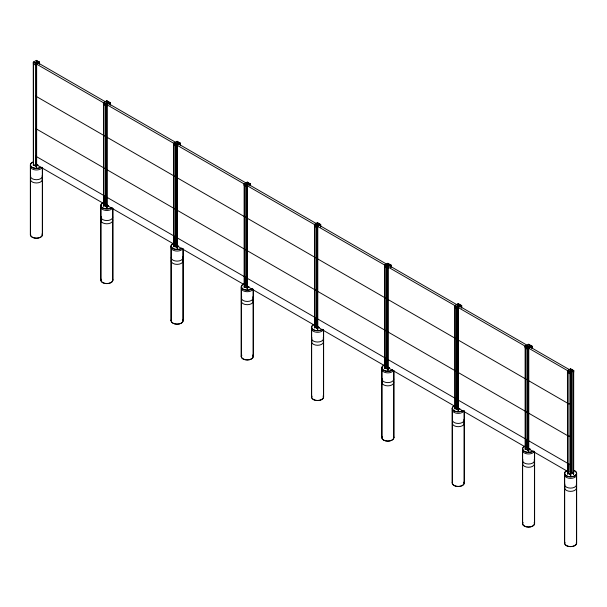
<?xml version="1.0" encoding="UTF-8"?>
<svg xmlns="http://www.w3.org/2000/svg" width="607" height="607" viewBox="0 0 607 607"><rect width="100%" height="100%" fill="white"/><g stroke="black" fill="none" stroke-linecap="round" stroke-linejoin="round"><path stroke-width="0.91" d="M317.757 225.144L317.757 225.576M36.2 63.189L36.557 62.696M317.347 225.508L317.673 224.939L317.203 225.508M570.39 371.598L570.937 371.211M176.766 144.17L177.161 143.692L177.441 144.125M246.928 184.824L247.451 184.429L247.36 185.105M36.079 63.037L36.746 62.787M106.483 103.539L106.953 103.137L106.642 103.63M176.91 144.2L177.32 143.874M247.072 184.854L247.398 184.437M387.494 265.927L387.843 265.502M457.913 306.436L458.467 306.209M458.057 306.52L458.581 306.171M528.189 347.007L528.659 346.605L528.363 347.083M570.239 371.431L570.785 371.18M457.17 306.307L458.497 307.415L458.497 410.81M388.025 266.177L387.782 266.177M176.03 143.996L177.35 145.096L177.35 248.491M35.411 165.263C29.25 163.177 39.713 168.268 35.411 165.734M36.117 164.975L37.262 165.514M105.747 205.811C99.457 204.21 107.864 207.199 106.612 207.169M176.03 246.396L173.769 245.911L177.35 247.732L175.977 246.89M246.267 287.005L244.181 286.572L247.497 288.219L246.343 287.513M316.558 327.583L314.464 327.15L317.78 328.797L316.634 328.099M386.841 368.161L384.747 367.728L388.07 369.375L386.841 368.631M457.177 408.708L454.878 408.245L456.039 408.883M458.012 408.352L458.983 408.989M527.46 449.286L525.487 448.998M569.586 473.665L567.788 473.392M105.747 103.41L107.067 104.518L107.067 207.913M246.267 184.596L247.497 185.598L247.497 288.985M316.558 225.174L317.78 226.176L317.78 329.563M386.841 265.752L388.07 266.754L388.07 370.141M527.46 346.885L528.78 347.993L528.78 451.388M569.586 371.256L570.815 372.258M570.481 473.096L570.292 472.36M33.324 165.597L33.264 62.202L36.473 60.351M33.264 63.826L36.359 65.609L36.359 63.985L39.561 62.134L39.561 63.758M106.885 100.694L103.395 102.704L103.395 104.328L106.771 106.278L106.771 104.654L110.254 102.644L110.254 104.267L108.327 103.182M35.707 156.363L35.957 164.626L36.17 156.394L35.707 156.363L35.957 164.626M35.707 164.482L37.475 165.21L37.793 164.808M36.261 164.178L37.475 165.058M36.276 164.945L37.133 165.582L37.945 165.119M177.168 141.272L173.685 143.29L173.685 144.906L177.085 146.841M177.115 248.635L177.054 145.232L180.545 143.222L180.514 144.861M177.085 145.248L180.514 143.267L180.484 145.035M104.442 196.053L104.905 204.195L104.905 196.076L104.442 196.053L104.442 204.172L104.905 204.195M105.99 196.949L106.24 205.212L106.453 196.972L105.99 196.949L106.24 205.212M105.99 205.06L108.266 205.682M108.395 205.606L107.424 206.168L106.498 205.636M247.33 182.085L244.12 183.936L244.12 185.56L247.246 187.328M247.269 182.153L250.418 183.875L247.216 185.727L247.269 289.122M174.733 236.631L175.195 244.773L175.195 236.654L174.733 236.631L174.733 244.75L175.195 244.773M176.273 237.527L176.736 245.668L176.736 237.549L176.273 237.527L176.273 245.638L176.736 245.668M176.925 245.721L178.549 246.26M178.678 246.184L177.707 246.745L176.971 246.321M314.411 224.522L317.613 222.67L314.434 224.537L314.411 226.138L317.529 227.913M320.678 226.092L320.708 224.453L317.56 222.731M245.016 277.209L245.266 285.472L245.478 277.232L245.016 277.209L245.266 285.472M246.563 278.105L247.026 286.246L247.026 278.127L246.563 278.105L246.563 286.223L247.026 286.246M245.016 285.328L245.478 285.351M247.307 286.352L248.339 286.944L248.832 286.656M248.908 286.792L247.99 287.323L247.375 286.967M387.896 263.248L384.694 265.1L384.747 368.76M384.694 266.723L387.812 268.491L387.79 266.883L390.991 265.031L390.991 266.655M315.299 317.787L315.557 326.05L315.761 317.818L315.299 317.787L315.557 326.05M316.846 318.683L317.097 326.945L317.309 318.705L316.846 318.683L317.097 326.945M315.299 325.906L315.761 325.929M316.846 326.801L317.309 326.824M317.59 326.93L318.622 327.522L319.123 327.234M319.039 327.461L317.787 327.621M458.315 303.591L454.825 305.602L454.878 409.004M454.825 307.225L458.224 309.16L458.202 307.552L461.684 305.541L461.654 307.18L460.394 306.444M385.589 358.373L385.84 366.636L386.052 358.396L385.589 358.373L385.84 366.636M387.137 359.261L387.387 367.523L387.6 359.283L387.137 359.261L387.387 367.523M385.589 366.484L386.052 366.507M387.137 367.379L388.905 368.1L389.406 367.812L388.935 367.546M387.691 367.076L388.905 367.956M389.406 367.994L388.563 368.479L387.577 367.91L388.692 368.411M528.515 349.738L525.108 347.803L525.108 346.18L528.598 344.169L531.975 346.119L531.944 347.758M528.545 451.532L528.485 348.13L531.975 346.119M528.515 348.145L531.944 346.165L531.914 347.932M455.872 398.951L456.335 407.092L456.335 398.974L455.872 398.951L455.872 407.062L456.335 407.092M457.42 399.838L457.67 408.101L457.883 399.869L457.42 399.838L457.67 408.101M457.42 407.957L459.696 408.572M459.825 408.503L458.854 409.065L457.989 408.564M570.641 368.752L567.439 370.604L567.492 474.264M567.469 372.212L570.527 374.011L570.527 372.387L573.736 370.536L573.706 372.174L571.969 371.173M570.884 402.98L569.055 404.034L527.589 380.088M526.155 439.529L526.626 447.67L526.626 439.551L526.155 439.529L526.155 447.647L526.626 447.67M527.703 440.424L528.166 448.558L528.166 440.447L527.703 440.424L527.703 448.535L528.166 448.558M528.356 448.611L529.979 449.157M570.884 435.439L569.055 436.494L527.589 412.555M568.334 463.877L568.584 472.14L568.797 463.9L568.334 463.877L568.584 472.14M568.334 471.996L568.797 472.018M570.277 471.207L570.269 471.768M570.557 473.058L571.665 472.458L571.286 472.071M570.937 472.997C572.978 471.95 574.624 474.264 571.453 471.927M387.987 265.593L387.577 266.215M573.456 474.393L573.456 370.733L572.226 370.027L569.055 371.567L569.055 472.208L527.589 448.262L527.589 347.629L529.41 346.574L570.884 370.513L570.815 475.645M109.958 104.594L109.958 102.849L108.433 102.014L105.17 103.744L105.17 204.384L35.585 164.209L35.585 63.576L37.414 62.521L106.991 102.689M39.28 64.076L39.28 62.331C38.355 60.237 32.96 63.105 36.64 63.856L36.64 167.244M531.679 348.069L531.679 346.324L530.184 345.497L526.884 347.219L526.884 447.86L457.299 407.684L457.299 307.051L459.127 305.996L528.712 346.165M180.249 145.172L180.249 143.427L178.716 142.599L175.453 144.322L175.453 244.962L105.868 204.787L105.868 104.154L107.697 103.099L177.282 143.267M525.738 448.854L525.169 448.831L526.398 449.218M568.023 473.263L567.492 473.24L568.797 473.68M456.145 408.943L457.625 409.808M526.428 449.521L527.695 450.257M568.653 473.87L569.427 474.317M106.824 100.762L110.254 102.644M177.115 141.34L180.545 143.222M458.255 303.659L461.684 305.541M36.412 60.419L39.561 62.134M106.589 100.899C110.641 101.733 104.586 104.844 103.691 102.568L103.691 206.069M176.872 141.477C180.916 142.311 174.884 145.414 173.974 143.146L173.974 246.935M387.843 263.309L390.991 265.031M458.019 303.796C462.102 304.623 455.956 307.741 455.121 305.465L455.121 408.86M528.302 344.374C532.377 345.208 526.261 348.312 525.404 346.043L525.404 449.438M570.588 368.821L573.736 370.536M36.185 60.548C39.933 61.292 34.333 64.175 33.544 62.073L33.544 165.461M247.049 182.282C250.79 183.041 245.213 185.909 244.401 183.807L244.401 287.468M317.332 222.86C321.065 223.619 315.503 226.494 314.692 224.385L314.692 327.78M387.615 263.438C391.34 264.22 385.832 267.065 384.975 264.971L384.975 368.631M570.36 368.95C574.116 369.746 568.44 372.561 567.72 370.475L567.72 473.862M178.83 143.889L180.545 144.845M530.26 346.787L531.975 347.743M247.565 183.853L177.98 143.677L176.159 144.732L176.159 245.372L245.736 285.54L245.736 184.907L248.771 183.306L250.137 184.065L250.137 185.818M317.856 224.431L248.271 184.255L246.442 185.31L246.442 285.95L316.027 326.118L316.027 225.485L319.054 223.892L320.428 224.651L320.428 226.396M388.139 265.009L318.554 224.833L316.725 225.887L316.725 326.528L386.31 366.704L386.31 266.063L389.337 264.47L390.711 265.229L390.711 266.974M458.422 305.587L388.844 265.411L387.016 266.465L387.016 367.106L456.601 407.282L456.601 306.641L459.901 304.919L461.388 305.738L461.388 307.491M33.264 62.202L570.588 372.387L570.588 475.782M35.585 96.035L105.17 136.211M105.868 136.613L175.453 176.789M176.159 177.198L245.736 217.367M246.442 217.776L316.027 257.945M316.725 258.354L386.31 298.53M387.016 298.932L456.601 339.108M457.299 339.51L526.884 379.686M35.585 128.502L105.17 168.67M105.868 169.08L175.453 209.256M176.159 209.658L245.736 249.834M246.442 250.236L316.027 290.412M316.725 290.814L386.31 330.99M387.016 331.399L456.601 371.567M457.299 371.977L526.884 412.153M35.585 156.098L105.17 196.266M105.868 196.676L175.453 236.844M176.159 237.254L245.736 277.429M246.442 277.831L316.027 318.007M316.725 318.409L386.31 358.585M387.016 358.987L456.601 399.163M457.299 399.573L526.884 439.741M527.589 440.151L569.055 464.089M36.094 164.102L37.475 165.21M106.566 204.787L107.765 205.788M176.948 245.418L178.056 246.366M247.322 286.049L248.339 286.944M317.605 326.627L318.622 327.522M387.524 366.992L388.905 368.1M457.997 407.684L459.196 408.686M528.378 448.315L529.486 449.263M106.566 204.946L107.765 205.644M176.948 245.585L178.056 246.222M247.322 286.216L248.339 286.8M317.605 326.794L318.622 327.378M457.997 407.843L459.196 408.541M528.378 448.482L529.486 449.119M106.566 205.523L107.553 206.092M176.91 246.138L177.836 246.67M247.383 286.823L248.119 287.248M317.787 327.477L318.402 327.826M528.401 449.074L529.266 449.567M528.401 449.218L529.137 449.643L530.108 448.899M457.147 409.224L458.497 410.051L457.754 409.588M569.89 474.317L570.815 474.886L570.041 474.408M527.87 450.068L528.78 450.629L527.953 450.121M527.908 450.386L527.422 449.795M106.657 206.896L105.701 206.319M576.65 473.354L576.65 543.151M576.491 473.354L576.491 543.151M573.676 370.604L573.676 474.264M572.226 370.027L572.226 473.688M571.445 371.651L571.308 470.425L571.308 371.734M564.685 473.354L564.685 543.151M564.525 473.354L564.525 543.151M534.608 451.767L534.608 523.598M534.448 451.471L534.448 523.598M530.359 345.558L530.359 347.303M527.961 440.568L527.961 448.687M526.413 439.673L526.413 447.791M525.169 346.18L525.169 449.582M522.635 448.93L522.635 523.598M522.475 448.93L522.475 523.598M464.317 411.189L464.317 483.02M464.158 410.886L464.158 483.02M461.631 305.602L461.631 308.227M458.255 307.552L458.255 410.954M456.123 399.095L456.123 407.214M452.352 408.352L452.352 483.02M452.192 408.352L452.192 483.02M393.905 370.672L393.905 437.639M393.746 370.353L393.746 437.639M390.938 265.1L390.938 267.717M387.843 266.883L387.843 370.278M381.94 367.842L381.94 437.639M381.78 367.842L381.78 437.639M323.622 330.094L323.622 397.061M323.463 329.776L323.463 397.061M320.648 227.139L320.648 224.522L317.499 226.305L317.56 329.7M314.464 224.522L314.464 327.909M311.657 327.264L311.657 397.061M311.497 327.264L311.497 397.061M253.331 289.516L253.331 356.484M253.172 289.198L253.172 356.484M250.418 183.875L250.365 185.689M246.814 278.249L246.814 286.367M244.181 183.936L244.181 287.597M241.366 286.686L241.366 356.484M241.207 286.686L241.207 356.484M183.177 248.87L183.177 320.701M183.018 248.87L183.018 320.701M178.928 142.66L178.928 144.413M176.531 237.671L176.531 245.789M174.983 236.776L174.983 244.894M173.739 143.29L173.739 246.791M171.204 246.032L171.204 320.701M171.045 246.032L171.045 320.701M112.887 208.292L112.887 280.123M112.727 208.292L112.727 280.123M110.201 102.704L110.201 105.33M108.638 102.082L108.638 103.827M106.824 104.654L106.824 208.057M104.7 196.198L104.7 204.316M103.456 102.704L103.456 206.107M100.921 205.454L100.921 280.123M100.762 205.454L100.762 280.123M42.475 167.782L42.475 234.75M42.315 167.456L42.315 234.75M39.531 62.187L39.508 63.947M38.051 61.626L38.051 63.371M36.412 63.985L36.412 167.38M30.509 164.952L30.509 234.75M30.35 164.952L30.35 234.75M576.354 474.249A5.903 3.407 0 0 1 570.588 478.384A5.903 3.407 0 0 1 564.813 474.249M573.418 470.357A5.903 3.407 0 0 1 575.398 475.327A5.903 3.407 0 0 1 566.612 475.873A5.903 3.407 0 0 1 566.718 470.774M576.354 483.991A5.903 3.407 0 0 1 570.588 488.119A5.903 3.407 0 0 1 564.813 483.991M576.354 487.239A5.903 3.407 0 0 1 570.588 491.367A5.903 3.407 0 0 1 564.813 487.239M576.407 542.165A6.062 3.498 0 0 1 570.588 546.649A6.062 3.498 0 0 1 564.768 542.165M573.494 470.281A6.062 3.498 0 0 1 575.527 475.38A6.062 3.498 0 0 1 566.506 475.941A6.062 3.498 0 0 1 566.619 470.706M576.354 542.423A5.903 3.407 0 0 1 570.588 546.558A5.903 3.407 0 0 1 564.813 542.423M534.312 451.282A5.903 3.407 0 0 1 527.081 453.854A5.903 3.407 0 0 1 522.877 449.597M533.265 450.971A5.903 3.407 0 0 1 524.516 451.426A5.903 3.407 0 0 1 524.676 446.357M534.206 459.658A5.903 3.407 0 0 1 528.545 464.029A5.903 3.407 0 0 1 522.877 459.658M534.206 462.906A5.903 3.407 0 0 1 528.545 467.276A5.903 3.407 0 0 1 522.877 462.906M534.357 522.612A6.062 3.498 0 0 1 528.325 527.096A6.062 3.498 0 0 1 522.862 522.377M533.121 451.221A6.062 3.498 0 0 1 524.107 451.32A6.062 3.498 0 0 1 524.911 446.13M534.206 522.635A5.903 3.407 0 0 1 528.545 527.005A5.903 3.407 0 0 1 522.877 522.635M464.029 410.696A5.903 3.407 0 0 1 457.003 413.306A5.903 3.407 0 0 1 452.488 409.247M462.716 410.582A5.903 3.407 0 0 1 454.082 410.764A5.903 3.407 0 0 1 454.393 405.772M464.029 419.316A5.903 3.407 0 0 1 458.255 423.451A5.903 3.407 0 0 1 452.488 419.316M464.029 422.563A5.903 3.407 0 0 1 458.255 426.691A5.903 3.407 0 0 1 452.488 422.563M464.074 482.034A6.062 3.498 0 0 1 458.042 486.518A6.062 3.498 0 0 1 452.572 481.799M462.838 410.643A6.062 3.498 0 0 1 453.968 410.825A6.062 3.498 0 0 1 454.286 405.704M464.029 482.292A5.903 3.407 0 0 1 458.255 486.427A5.903 3.407 0 0 1 452.488 482.292M393.374 370.657A5.903 3.407 0 0 1 386.181 372.736A5.903 3.407 0 0 1 382.076 368.745M392.57 369.891A5.903 3.407 0 0 1 383.67 370.255A5.903 3.407 0 0 1 384.307 365.118M393.609 378.48A5.903 3.407 0 0 1 387.843 382.615A5.903 3.407 0 0 1 382.076 378.48M393.609 381.727A5.903 3.407 0 0 1 387.843 385.862A5.903 3.407 0 0 1 382.076 381.727M393.662 436.653A6.062 3.498 0 0 1 387.63 441.145A6.062 3.498 0 0 1 382.16 436.418M392.699 369.944A6.062 3.498 0 0 1 383.556 370.323A6.062 3.498 0 0 1 384.208 365.042M393.609 436.919A5.903 3.407 0 0 1 387.843 441.054A5.903 3.407 0 0 1 382.076 436.919M323.22 329.851A5.903 3.407 0 0 1 316.095 332.196A5.903 3.407 0 0 1 311.786 328.167M322.287 329.313A5.903 3.407 0 0 1 313.235 329.586A5.903 3.407 0 0 1 314.365 324.396M323.22 337.667A5.903 3.407 0 0 1 317.56 342.037A5.903 3.407 0 0 1 311.892 337.667M323.22 340.914A5.903 3.407 0 0 1 317.56 345.284A5.903 3.407 0 0 1 311.892 340.914M323.235 395.84A6.062 3.498 0 0 1 317.772 400.559A6.062 3.498 0 0 1 311.74 396.075M322.408 329.366A6.062 3.498 0 0 1 313.273 329.745A6.062 3.498 0 0 1 313.925 324.464M323.22 396.105A5.903 3.407 0 0 1 317.56 400.476A5.903 3.407 0 0 1 311.892 396.105M252.937 289.273A5.903 3.407 0 0 1 245.205 291.504A5.903 3.407 0 0 1 241.897 286.891M252.239 288.53A5.903 3.407 0 0 1 243.096 289.099A5.903 3.407 0 0 1 244.082 283.818A6.062 3.498 0 0 0 242.83 289.069A6.062 3.498 0 0 0 252.125 288.788M252.8 296.861A5.903 3.407 0 0 1 247.269 301.459A5.903 3.407 0 0 1 241.738 296.861M252.8 300.101A5.903 3.407 0 0 1 247.269 304.706A5.903 3.407 0 0 1 241.738 300.101M252.785 355.027A6.062 3.498 0 0 1 247.269 359.981A6.062 3.498 0 0 1 241.753 355.027M252.8 355.292A5.903 3.407 0 0 1 247.269 359.89A5.903 3.407 0 0 1 241.738 355.292M182.775 248.62A5.903 3.407 0 0 1 175.446 250.926A5.903 3.407 0 0 1 171.447 246.7M181.842 248.081A5.903 3.407 0 0 1 173.086 248.529A5.903 3.407 0 0 1 173.245 243.46M182.775 256.761A5.903 3.407 0 0 1 177.115 261.131A5.903 3.407 0 0 1 171.447 256.761M182.775 260.008A5.903 3.407 0 0 1 177.115 264.379A5.903 3.407 0 0 1 171.447 260.008M182.927 319.714A6.062 3.498 0 0 1 176.895 324.199A6.062 3.498 0 0 1 171.432 319.479M181.698 248.324A6.062 3.498 0 0 1 172.828 248.513A6.062 3.498 0 0 1 173.139 243.392M182.775 319.745A5.903 3.407 0 0 1 177.115 324.108A5.903 3.407 0 0 1 171.447 319.745M112.599 207.806A5.903 3.407 0 0 1 105.572 210.409A5.903 3.407 0 0 1 101.058 206.357M111.286 207.685A5.903 3.407 0 0 1 102.651 207.867A5.903 3.407 0 0 1 102.962 202.882M112.599 216.418A5.903 3.407 0 0 1 106.824 220.553A5.903 3.407 0 0 1 101.058 216.418M112.599 219.666A5.903 3.407 0 0 1 106.824 223.801A5.903 3.407 0 0 1 101.058 219.666M112.644 279.137A6.062 3.498 0 0 1 106.824 283.621A6.062 3.498 0 0 1 101.005 279.137M111.407 207.746A6.062 3.498 0 0 1 102.537 207.928A6.062 3.498 0 0 1 102.856 202.806M112.599 279.395A5.903 3.407 0 0 1 106.824 283.53A5.903 3.407 0 0 1 101.058 279.395M42.187 167.297A5.903 3.407 0 0 1 35.16 169.907A5.903 3.407 0 0 1 30.646 165.848M40.874 167.183A5.903 3.407 0 0 1 31.814 167.092A5.903 3.407 0 0 1 33.582 161.955M42.187 175.59A5.903 3.407 0 0 1 36.412 179.718A5.903 3.407 0 0 1 30.646 175.59M42.187 178.83A5.903 3.407 0 0 1 36.412 182.965A5.903 3.407 0 0 1 30.646 178.83M42.232 233.763A6.062 3.498 0 0 1 36.412 238.248A6.062 3.498 0 0 1 30.593 233.763M40.995 167.244A6.062 3.498 0 0 1 31.693 167.145A6.062 3.498 0 0 1 33.506 161.879M42.187 234.021A5.903 3.407 0 0 1 36.412 238.156A5.903 3.407 0 0 1 30.646 234.021"/></g></svg>
